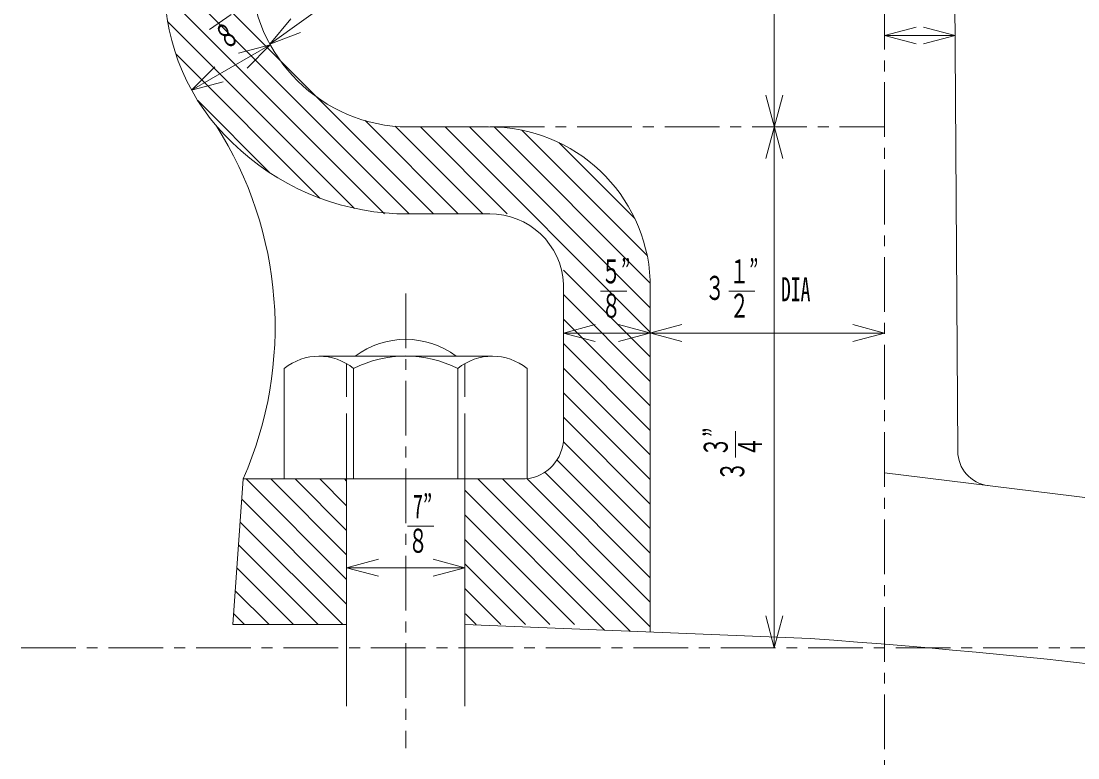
# Model space of a CAD drawing. Units: millimetres, scale not verified. Extents: x -820 to 820, y -580 to 580.
# Drawn here: x -512.7 to -319.3, y -390.2 to -255.5 of the extents above; entities that cross this region are included whole.
import ezdxf
from ezdxf.enums import TextEntityAlignment as Align

# ---------------------------------------------------------------- set-up
doc = ezdxf.new("R2010")
doc.units = ezdxf.units.MM
doc.header["$LTSCALE"] = 2
doc.linetypes.add('CHAIN1', pattern=[8, 5, -1, 1, -1])
doc.linetypes.add('DASHED', pattern=[7.5, 6, -1.5])
for name, color, linetype, lineweight in [('0-0_0', 3, 'Continuous', 18), ('0-1_芯', 4, 'CHAIN1', 18), ('0-2_寸法', 2, 'Continuous', 18)]:
    doc.layers.add(name, color=color, linetype=linetype, lineweight=lineweight)
doc.styles.add('ＭＳ ゴシック', font='')
doc.styles.get('ＭＳ ゴシック').set_extended_font_data('MS Gothic')

msp = doc.modelspace()

# ---------------------------------------------------------------- linework, layer by layer
at = {"layer": '0-0_0'}
for p, q in [((-341.995, -222.124), (-341.305, -334.121)), ((-437.188, -290.704), (-488.89, -239.002)), ((-441.678, -290.704), (-488.89, -243.492)), ((-446.168, -290.704), (-486.362, -250.511)), ((-451.643, -289.72), (-485.855, -255.508)), ((-457.986, -287.866), (-484.373, -261.479)), ((-467.066, -283.277), (-480.351, -269.992)), ((-432.698, -290.704), (-449.733, -273.669)), ((-428.208, -290.704), (-444.199, -274.713)), ((-427.148, -274.829), (-441.816, -274.829)), ((-423.718, -290.704), (-439.593, -274.828)), ((-397.549, -312.383), (-435.103, -274.828)), ((-397.549, -307.893), (-430.613, -274.828)), ((-397.549, -303.403), (-426.122, -274.829)), ((-398.127, -298.334), (-421.04, -275.421)), ((-400.382, -291.59), (-414.295, -277.676)), ((-443.928, -290.704), (-426.911, -290.704)), ((-397.549, -316.873), (-413.424, -300.998)), ((-397.549, -302.631), (-397.549, -367.227)), ((-413.424, -303.574), (-413.424, -331.62)), ((-397.549, -321.363), (-413.424, -305.488)), ((-397.549, -325.853), (-413.424, -309.978)), ((-397.549, -330.343), (-413.424, -314.468)), ((-458.181, -316.762), (-426.426, -316.762)), ((-397.549, -334.833), (-413.424, -318.958)), ((-464.531, -339.216), (-464.531, -319.017)), ((-451.831, -339.216), (-451.831, -319.017)), ((-432.776, -339.216), (-432.776, -319.017)), ((-420.076, -339.178), (-420.076, -319.017)), ((-397.549, -339.324), (-413.424, -323.449)), ((-397.549, -343.814), (-413.424, -327.939)), ((-397.549, -348.304), (-413.424, -332.429)), ((-397.549, -352.794), (-414.622, -335.721)), ((-397.549, -357.284), (-416.85, -337.983)), ((-472.036, -339.216), (-473.904, -365.859)), ((-420.44, -339.216), (-472.036, -339.216)), ((-453.101, -357.601), (-471.485, -339.216)), ((-453.101, -353.11), (-466.995, -339.216)), ((-453.101, -348.62), (-462.505, -339.216)), ((-453.101, -344.13), (-458.015, -339.216)), ((-453.101, -339.64), (-453.525, -339.216)), ((-453.101, -339.216), (-453.101, -380.779)), ((-431.506, -339.216), (-431.506, -380.779)), ((-401.225, -367.079), (-429.087, -339.216)), ((-397.549, -366.264), (-424.597, -339.216)), ((-397.549, -361.774), (-420.107, -339.216)), ((-405.903, -366.89), (-431.506, -341.287)), ((-453.101, -362.091), (-472.294, -342.897)), ((-411.425, -365.859), (-431.506, -345.778)), ((-453.823, -365.859), (-472.588, -347.093)), ((-458.313, -365.859), (-472.883, -351.289)), ((-415.915, -365.859), (-431.506, -350.268)), ((-462.803, -365.859), (-473.177, -355.485)), ((-420.405, -365.859), (-431.506, -354.758)), ((-424.896, -365.859), (-431.506, -359.248)), ((-467.293, -365.859), (-473.471, -359.681)), ((-471.784, -365.859), (-473.765, -363.877)), ((-429.386, -365.859), (-431.367, -363.877)), ((-453.101, -365.859), (-473.904, -365.859)), ((-368.295, -368.405), (-431.506, -365.859))]:
    msp.add_line(p, q, dxfattribs=at)
at = {"layer": '0-0_0', "color": 1, "linetype": 'DASHED'}
for p, q in [((-453.101, -339.216), (-453.101, -318.137)), ((-431.506, -339.216), (-431.506, -318.137))]:
    msp.add_line(p, q, dxfattribs=at)
at = {"layer": '0-0_0'}
msp.add_lwpolyline([(-354.695, -338.09), (-226.37, -353.884), (-230.248, -385.396)], dxfattribs=at)
for centre, radius, start, end in [((-441.594, -245.718), 29.112, 181.05531, 269.56289), ((-447.045, -249.048), 39.344, 179.96198, 226.81755), ((-534.848, -311.514), 68.65, 336.20071, 32.55478), ((-426.913, -304.208), 29.379, 2.68712, 90.45807), ((-442.017, -244.997), 45.747, 225.6971, 267.60564), ((-426.911, -304.207), 13.502, 2.68578, 90.46136), ((-442.303, -328.958), 15.286, 52.92485, 127.07515), ((-458.181, -326.83), 10.069, 50.89997, 129.10003), ((-442.303, -337.639), 20.918, 62.90566, 117.09434), ((-426.426, -326.83), 10.069, 50.89997, 129.10003), ((-421.044, -331.62), 7.62, 274.54366, 360), ((-334.955, -334.121), 6.35, 180, 262.9834), ((-466.569, -1736.171), 1371.292, 80.07642, 85.89037)]:
    msp.add_arc(centre, radius, start, end, dxfattribs=at)
at = {"layer": '0-1_芯'}
for p, q in [((-354.695, -58.658), (-354.695, -532.107)), ((-426.913, -274.828), (-354.695, -274.828)), ((-442.303, -305.278), (-442.303, -388.437)), ((-512.654, -370.079), (-162.573, -370.079))]:
    msp.add_line(p, q, dxfattribs=at)
at = {"layer": '0-2_寸法'}
for p, q in [((-374.885, -370.079), (-374.885, -122.429)), ((-478.193, -256.997), (-474.254, -254.239)), ((-354.695, -258.098), (-348.899, -256.546)), ((-341.773, -258.098), (-347.569, -256.546)), ((-467.13, -259.698), (-461.522, -257.564)), ((-354.695, -258.098), (-341.773, -258.098)), ((-354.695, -258.098), (-348.899, -259.651)), ((-341.773, -258.098), (-347.569, -259.651)), ((-467.065, -259.814), (-472.864, -261.356)), ((-467.065, -259.814), (-471.316, -264.048)), ((-481.472, -268.094), (-475.673, -266.552)), ((-376.438, -269.033), (-373.332, -280.624)), ((-373.332, -269.033), (-376.438, -280.624)), ((-406.644, -304.854), (-401.835, -304.854)), ((-383.209, -304.854), (-378.4, -304.854)), ((-413.424, -312.519), (-407.628, -310.966)), ((-403.344, -314.072), (-391.753, -310.966)), ((-403.344, -310.966), (-391.753, -314.072)), ((-354.695, -312.519), (-360.49, -310.966)), ((-413.424, -312.519), (-407.628, -314.072)), ((-381.968, -335.276), (-381.968, -330.467)), ((-441.982, -347.851), (-437.173, -347.851)), ((-453.101, -355.463), (-447.305, -353.911)), ((-453.101, -355.463), (-431.506, -355.463)), ((-453.101, -355.463), (-447.305, -357.016)), ((-431.506, -355.463), (-437.302, -353.911)), ((-431.506, -355.463), (-437.302, -357.016)), ((-374.885, -370.079), (-376.438, -364.284)), ((-374.885, -370.079), (-373.332, -364.284))]:
    msp.add_line(p, q, dxfattribs=at)
for points in [[(-448.508, -246.254), (-467.13, -259.698), (-463.34, -255.046)], [(-467.065, -259.814), (-481.472, -268.094), (-477.221, -263.86)], [(-413.424, -312.519), (-354.695, -312.519), (-360.49, -314.072)]]:
    msp.add_lwpolyline(points, dxfattribs=at)

# ---------------------------------------------------------------- texts
at = {"layer": '0-2_寸法', "style": 'ＭＳ ゴシック', "width": 0.6}
for s, rotation, p in [('８', 35, (-474.523, -261.979)), ('３”', 90, (-382.061, -335.147)), ('４', 90, (-375.783, -335.128)), ('３', 90, (-379.031, -339.605))]:
    msp.add_text(s, height=4.399, rotation=rotation, dxfattribs=at).set_placement(p, align=Align.BOTTOM_LEFT)
for s, p in [('５”', (-406.515, -304.762)), ('１”', (-383.08, -304.762)), ('３', (-387.538, -307.791)), ('DIA', (-373.645, -308.039)), ('８', (-406.495, -311.04)), ('２', (-383.06, -311.04)), ('7”', (-440.953, -347.759)), ('８', (-441.833, -354.037))]:
    msp.add_text(s, height=4.399, dxfattribs=at).set_placement(p, align=Align.BOTTOM_LEFT)

doc.saveas('drawing.dxf')
